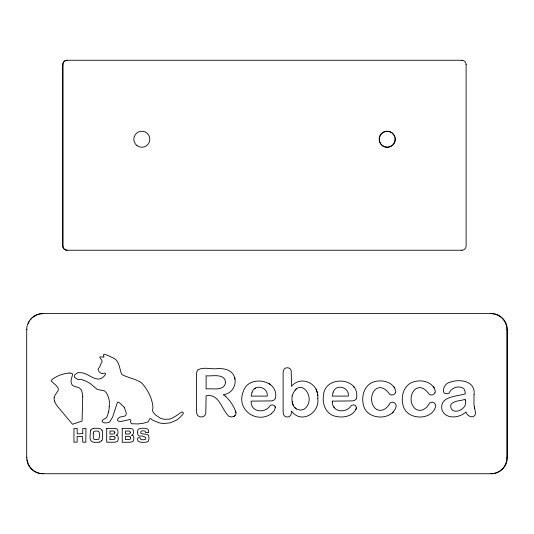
<?xml version="1.0" encoding="UTF-8"?>
<svg xmlns="http://www.w3.org/2000/svg" width="534" height="534" viewBox="0 0 534 534"><rect width="100%" height="100%" fill="white"/><g stroke="black" fill="none" stroke-linecap="round" stroke-linejoin="round"><path stroke-width="0.8" d="M109.176 406.674L109.477 402.042L108.722 398.217A26.82 26.82 0 0 0 106.626 393.204L104.724 390.895L97.328 389.466L90.199 383.512L86.101 381.243L81.375 379.46L77.831 379.5L74.74 377.458A2.57 2.57 0 0 1 74.359 376.463L74.733 374.855L77.644 372.825A2.496 2.496 0 0 1 78.418 372.665A11.514 11.514 0 0 1 80.754 372.705C87.99 372.739 95.206 382.024 101.767 378.085C105.238 375.963 108.082 371.524 102.261 373.653A2.99 2.99 0 0 1 101.46 373.513L99.15 371.844L98.196 369.448A1.489 1.489 0 0 1 98.263 368.8L99.411 367.245A3.825 3.825 0 0 0 99.851 366.618L100.966 363.674A22.041 22.041 0 0 1 101.253 363.12C104.951 359.709 94.304 355.664 103.883 357.186A0.988 0.988 0 0 0 103.883 356.552C101.28 351.172 110.885 357.219 112.561 357.64C119.456 360.156 119.262 368.053 121.418 373.693A5.433 5.433 0 0 0 122.787 375.055C128.841 377.912 135.736 379.006 141.403 382.711C147.524 389.126 152.083 397.97 152.938 406.888A14.952 14.952 0 0 1 152.631 409.671L152.564 410.573A7.282 7.282 0 0 0 153.505 412.735L155.534 414.938L160.053 417.989A13.984 13.984 0 0 0 164.452 419.25L168.871 419.197A11.721 11.721 0 0 0 171.507 418.489L172.088 418.202A76.569 76.569 0 0 0 180.699 412.669L181.981 411.914L183.049 412.275L183.316 413.53L182.328 414.845A24.03 24.03 0 0 1 176.22 420.238L170.266 422.821L163.791 423.522A23.696 23.696 0 0 1 158.965 422.748L152.751 420.225A9.278 9.278 0 0 1 150.768 418.596L149.667 418.816L148.185 421.827L143.386 423.228L138.052 423.936L131.591 423.749L130.496 422.254L130.89 420.291L129.976 419.484L121.986 421.266A8.457 8.457 0 0 1 120.697 421.506C114.296 421.446 118.621 416.46 122.493 416.62A5.507 5.507 0 0 1 123.261 416.447C127.599 416.2 126.344 412.288 125.056 409.651A19.638 19.638 0 0 0 124.455 407.769M93.323 433.174L93.523 432.039A1.308 1.308 0 0 1 93.83 431.572L93.957 431.452A1.442 1.442 0 0 1 94.431 431.178L96.467 431.011A21.827 21.827 0 0 1 97.048 431.018C100.098 430.751 99.304 434.489 99.384 436.425A20.586 20.586 0 0 1 99.357 437.186L98.883 438.948A1.202 1.202 0 0 1 98.476 439.315L96.193 439.595A19.738 19.738 0 0 1 95.432 439.575C92.435 439.656 93.45 435.857 93.29 433.942A19.671 19.671 0 0 1 93.323 433.174M356.465 398.571C360.757 377.324 325.126 374.534 323.517 395.107C322.075 403.203 325.339 412.882 333.663 415.779C341.62 418.522 353.788 416.921 356.425 407.669L355.584 405.56L353.374 404.812L351.425 405.399C346.386 413.897 331.514 412.375 332.288 401.141L352.72 400.894L355.03 400.146L356.612 398.571M108.602 412.061L106.72 417.535L102.722 419.991L102.114 421.112A1.408 1.408 0 0 0 102.321 421.827L104.344 422.855A19.498 19.498 0 0 0 106.206 422.895L108.929 422.447A3.978 3.978 0 0 0 109.817 421.747L112.601 417.141L117.36 402.502L117.847 402.015L118.808 402.336A45.11 45.11 0 0 1 124.188 407.395L124.449 407.776M395.474 392.697L395.767 391.228C393.318 380.815 379.267 378.553 370.916 383.152C363.08 387.831 361.211 398.337 363.848 406.528C368.273 420.492 392.997 420.699 396.221 406.014C396.128 404.018 394.499 402.195 392.457 402.149L390.147 402.99C387.577 407.762 382.598 412.268 376.83 409.571C369.748 405.253 369.842 392.87 376.79 388.452C382.397 385.735 386.836 390.267 389.873 394.459L391.709 395.033A4.065 4.065 0 0 0 395.474 392.697M435.01 392.697L435.303 391.228C432.854 380.815 418.803 378.553 410.452 383.152C402.623 387.831 400.747 398.337 403.384 406.528C407.809 420.492 432.533 420.699 435.757 406.014C435.664 404.018 434.042 402.195 431.993 402.149L429.683 402.99C427.113 407.762 422.134 412.268 416.366 409.571C409.284 405.253 409.378 392.87 416.326 388.452C421.933 385.735 426.379 390.267 429.409 394.459L431.245 395.033A4.065 4.065 0 0 0 435.01 392.697M355.864 409.778L356.572 407.669M101.847 440.483L102.047 440.129A4.098 4.098 0 0 0 102.361 439.342L102.608 437.533A26.266 26.266 0 0 0 102.635 436.812L102.635 433.635A20.98 20.98 0 0 0 102.595 432.647L102.161 430.698M392.356 413.149L393.358 411.954M271.519 413.57L274.363 410.486L275.304 407.669L274.463 405.56L272.253 404.812L270.304 405.399C265.264 413.897 250.393 412.375 251.167 401.141L271.606 400.894L273.909 400.146L275.35 398.571C279.716 379.721 248.25 374.054 243.277 391.602C235.881 409.471 256.44 424.403 271.666 413.57M295.128 390.06L296.303 388.939M233.999 416.46L235.087 415.485M254.498 388.899L255.713 388.038M225.782 396.361L223.132 394.673C233.859 393.992 239.112 380.215 231.743 372.639C228.218 369.007 222.845 368.567 218.066 368.547C211.557 369.735 203.841 366.417 197.86 369.942L196.812 371.771L196.459 374.461L196.459 411.12L196.779 413.663L197.727 415.505L199.255 416.627L201.305 417.001L203.24 416.64L204.776 415.572L205.777 413.743L206.111 395.807C219.26 393.271 221.43 409.211 228.719 416.233L231.449 417.001L233.852 416.46L235.494 414.998L236.095 413.129C234.319 406.714 230.408 400.947 225.642 396.361M99.284 442.112L98.697 442.212A20.793 20.793 0 0 1 96.527 442.332L95.92 442.339A20.172 20.172 0 0 1 94.298 442.279L92.923 442.019A4.118 4.118 0 0 1 92.055 441.651L91.387 441.177A3.344 3.344 0 0 1 90.633 440.21L90.153 438.701A8.644 8.644 0 0 1 90.086 438.154A17.061 17.061 0 0 1 90.026 436.999L90.46 430.845A3.438 3.438 0 0 1 90.847 430.11M69.927 373.012L71.923 373.466A1.689 1.689 0 0 1 72.424 374.1L72.384 375.375A18.236 18.236 0 0 1 72.05 376.61C70.548 379.921 70.108 385.421 74.647 386.456A12.743 12.743 0 0 0 76.102 386.876L78.438 387.53A4.993 4.993 0 0 1 79.599 388.185A7.029 7.029 0 0 1 81.602 390.688L82.59 394.426A28.075 28.075 0 0 1 82.73 396.408M461.95 60.269L67.037 60.269A4.245 4.245 0 0 0 62.785 64.514L62.792 245.987A4.245 4.245 0 0 0 67.037 250.232L461.95 250.239M62.792 64.514L62.872 64.514A4.245 4.245 0 0 1 67.124 60.269M461.87 60.269A4.245 4.245 0 0 1 466.115 64.514L466.195 64.514M62.792 245.987L62.872 245.987A4.245 4.245 0 0 0 67.124 250.232M26.7 329.618A16.013 16.007 -90 0 1 42.707 313.605L491.293 313.605A16.013 16.007 -90 0 1 507.3 329.618L507.3 457.718A16.013 16.007 -90 0 1 491.293 473.731L42.707 473.731A16.013 16.007 -90 0 1 26.7 457.718L26.7 329.618L27.101 329.618M490.893 313.605A16.013 16.007 -90 0 1 506.899 329.618L507.3 329.618M26.7 457.718L27.101 457.718M490.893 473.731A16.013 16.007 -90 0 0 506.899 457.718L507.3 457.718M295.028 407.722L296.15 408.577M269.196 383.559L270.498 384.56M433.374 386.729L434.389 387.864M393.838 386.729L394.853 387.864M353.381 386.202L354.309 387.464M333.65 406.467L334.571 407.816M292.652 403.844L293.747 405.913M54.675 401.541L54.161 399.612A6.562 6.562 0 0 1 54.194 397.656M316.075 389.166L317.223 392.79M235.621 411.133L236.035 412.468M234.646 377.538L234.947 379.18M275.237 406.461L275.451 407.669M474.459 406.915L474.699 408.41M292.352 401.501L292.552 403.063M332.428 401.141L332.589 402.563M317.516 394.239L317.65 395.694M82.73 396.408L82.056 421.046L72.551 424.283L57.505 406.401A23.563 23.563 0 0 1 55.816 403.898A18.49 18.49 0 0 1 54.655 401.548M506.899 329.618L506.899 457.718M466.115 64.514L466.115 245.987A4.245 4.245 0 0 1 461.87 250.232M62.872 64.514L62.872 245.987M43.107 473.731A16.013 16.007 -90 0 1 30.405 467.47M29.997 466.903A16.013 16.007 -90 0 1 28.315 463.846M28.062 463.198A16.013 16.007 -90 0 1 27.648 461.863M27.481 461.182A16.013 16.007 -90 0 1 27.234 459.807M28.315 323.491A16.013 16.007 -90 0 1 29.243 321.615M30.405 319.873A16.013 16.007 -90 0 1 31.306 318.805M32.294 317.817A16.013 16.007 -90 0 1 43.107 313.605M395.087 137.572A8.003 8.003 0 0 1 393.204 144.601M392.61 145.188A8.003 8.003 0 0 1 380.615 143.713A8.003 8.003 0 0 1 383.746 132.045A8.003 8.003 0 0 1 394.866 136.764M93.196 428.542A5.527 5.527 0 0 1 93.764 428.422L94.138 428.375A21.907 21.907 0 0 1 96.133 428.268L97.281 428.268A20.946 20.946 0 0 1 97.902 428.295L99.457 428.495A4.519 4.519 0 0 1 100.025 428.675A4.666 4.666 0 0 1 100.566 428.935A3.625 3.625 0 0 1 102.168 430.698M90.82 430.084A4.185 4.185 0 0 1 93.203 428.582M101.901 440.523A4.245 4.245 0 0 1 99.271 442.065M69.927 372.986A32.974 32.974 0 0 0 52.365 379.26L51.344 380.415A1.375 1.375 0 0 0 51.264 380.996L54.128 383.719A21.14 21.14 0 0 1 56.237 385.568L58.113 388.158A3.458 3.458 0 0 1 58.319 389.399A3.978 3.978 0 0 1 58.059 390.734L55.262 394.84A9.031 9.031 0 0 0 54.168 397.65M109.23 406.674A33.822 33.822 0 0 1 108.569 412.054M115.13 437.933L114.389 439.429L109.891 439.595L110.051 436.311L114.409 436.405L115.13 437.933M130.67 437.933L129.929 439.429L125.43 439.595L125.583 436.311L129.949 436.405L130.67 437.933M137.498 432.193L138.006 434.95A2.283 2.283 0 0 0 138.586 435.611L139.094 435.911A3.578 3.578 0 0 0 139.608 436.111C145.388 435.01 149.533 440.597 141.25 439.662A0.948 0.948 0 0 1 140.796 439.295C140.869 436.438 136.05 437.439 137.712 440.19A2.85 2.85 0 0 0 137.939 440.71L138.306 441.244A2.236 2.236 0 0 0 138.747 441.631L141.069 442.265A23.83 23.83 0 0 0 142.778 442.332L144.307 442.332A22.421 22.421 0 0 0 145.008 442.299L147.204 441.885A3.044 3.044 0 0 0 147.991 441.404L148.118 441.284A2.29 2.29 0 0 0 148.519 440.784L149.013 438.361L148.626 435.597A2.129 2.129 0 0 0 148.212 435.05L147.664 434.643A3.144 3.144 0 0 0 147.117 434.389L141.236 433.641A0.921 0.921 0 0 1 140.829 433.194L140.876 431.379L142.404 430.764L145.108 431.005L145.615 432.567L148.639 432.567L148.298 430.004A2.89 2.89 0 0 0 147.885 429.356A2.323 2.323 0 0 0 147.297 428.862L144.647 428.295A23.89 23.89 0 0 0 143.9 428.268L142.505 428.268A25.125 25.125 0 0 0 141.664 428.295L139.361 428.702A3.544 3.544 0 0 0 138.74 429.016L137.859 430.07L137.498 432.193M474.032 394.546L473.965 404.685L475.62 413.389C474.325 419.444 467.257 416.633 465.908 411.994C459.414 418.209 445.349 419.744 441.925 409.591C439.355 396.135 456.744 396.602 465.321 393.825L464.887 390.788L463.912 388.679C458.86 385.001 451.303 387.55 449.001 393.291C439.469 396.321 443.6 382.925 449.988 382.291C459.574 378.479 475.914 381.062 474.032 394.546M106.693 428.368L106.693 442.239L114.029 442.239A12.983 12.983 0 0 0 114.903 442.212L117.313 441.471A2.229 2.229 0 0 0 117.747 440.997L118.308 438.768A11.154 11.154 0 0 0 118.308 438.114L117.867 436.165A1.762 1.762 0 0 0 117.487 435.737L116.005 435.19L116.485 434.943A2.35 2.35 0 0 0 116.973 434.696L117.4 434.349A1.849 1.849 0 0 0 117.714 433.895L118.014 432.42A9.839 9.839 0 0 0 118.021 431.852A7.376 7.376 0 0 0 117.967 431.092L117.473 429.616A2.29 2.29 0 0 0 116.819 428.949L114.81 428.395A14.204 14.204 0 0 0 113.829 428.368L106.693 428.368M122.233 428.368L122.226 442.239L129.568 442.239A12.983 12.983 0 0 0 130.443 442.212L132.853 441.471A2.229 2.229 0 0 0 133.28 440.997L133.847 438.768A11.154 11.154 0 0 0 133.847 438.114L133.4 436.165A1.762 1.762 0 0 0 133.026 435.737L131.544 435.19L132.025 434.943A2.35 2.35 0 0 0 132.512 434.696L132.939 434.349A1.849 1.849 0 0 0 133.253 433.895L133.553 432.42A9.839 9.839 0 0 0 133.56 431.852A7.376 7.376 0 0 0 133.507 431.092L133.013 429.616A2.29 2.29 0 0 0 132.359 428.949L130.349 428.395A14.204 14.204 0 0 0 129.368 428.368L122.233 428.368M317.77 398.604C319.846 413.283 301.016 424.33 291.484 411.053L291.184 414.13A4.005 4.005 0 0 1 287.232 417.001L285.536 416.68L284.221 415.712L283.38 414.13L283.107 411.928L283.107 373.193L283.374 370.823L284.195 369.114L285.496 368.08L287.232 367.732L289.041 368.059L290.383 369.047L291.21 370.643L291.484 386.356C301.116 374.628 319.753 383.819 317.77 398.604M114.837 432.7L114.042 433.962L109.891 434.042L110.024 431.011L114.042 431.065L114.837 432.133A5.514 5.514 0 0 1 114.837 432.7M130.376 432.7L129.582 433.962L125.43 434.042L125.563 431.011L129.582 431.065L130.369 432.133A5.514 5.514 0 0 1 130.376 432.7M465.321 400.427C468.385 410.326 449.408 416.694 450.803 404.605C454.107 400.206 460.675 401.241 465.321 399.158L465.321 400.427M292.191 395.801C291.451 400.754 292.218 406.881 297.124 409.431L300.682 410.145L303.793 409.418C318.264 399.452 299.768 374.294 292.191 395.801M225.475 382.257C224.847 391.509 212.125 388.198 206.111 388.885L206.111 375.789C212.065 376.503 224.734 372.912 225.475 382.257M252.041 392.17L251.167 396.101L267.247 396.101C268.328 387.19 254.965 383.445 252.041 392.17M333.163 392.17L332.288 396.101L348.368 396.101C349.45 387.19 336.086 383.445 333.163 392.17M82.77 433.648L77.203 433.815L77.156 428.495L73.952 428.482L73.972 442.239L77.156 442.085L77.156 436.558L82.623 436.558L82.77 442.199L85.827 442.239L85.974 428.368L82.77 428.542L82.77 433.648M137.111 145.715A8.003 8.003 0 0 0 149.78 140.075A8.003 8.003 0 0 0 138.56 131.931A8.003 8.003 0 0 0 137.111 145.715M383.165 146.169A8.003 8.003 0 0 0 395.173 139.24A8.003 8.003 0 0 0 383.165 132.312A8.003 8.003 0 0 0 383.165 146.169"/></g></svg>
